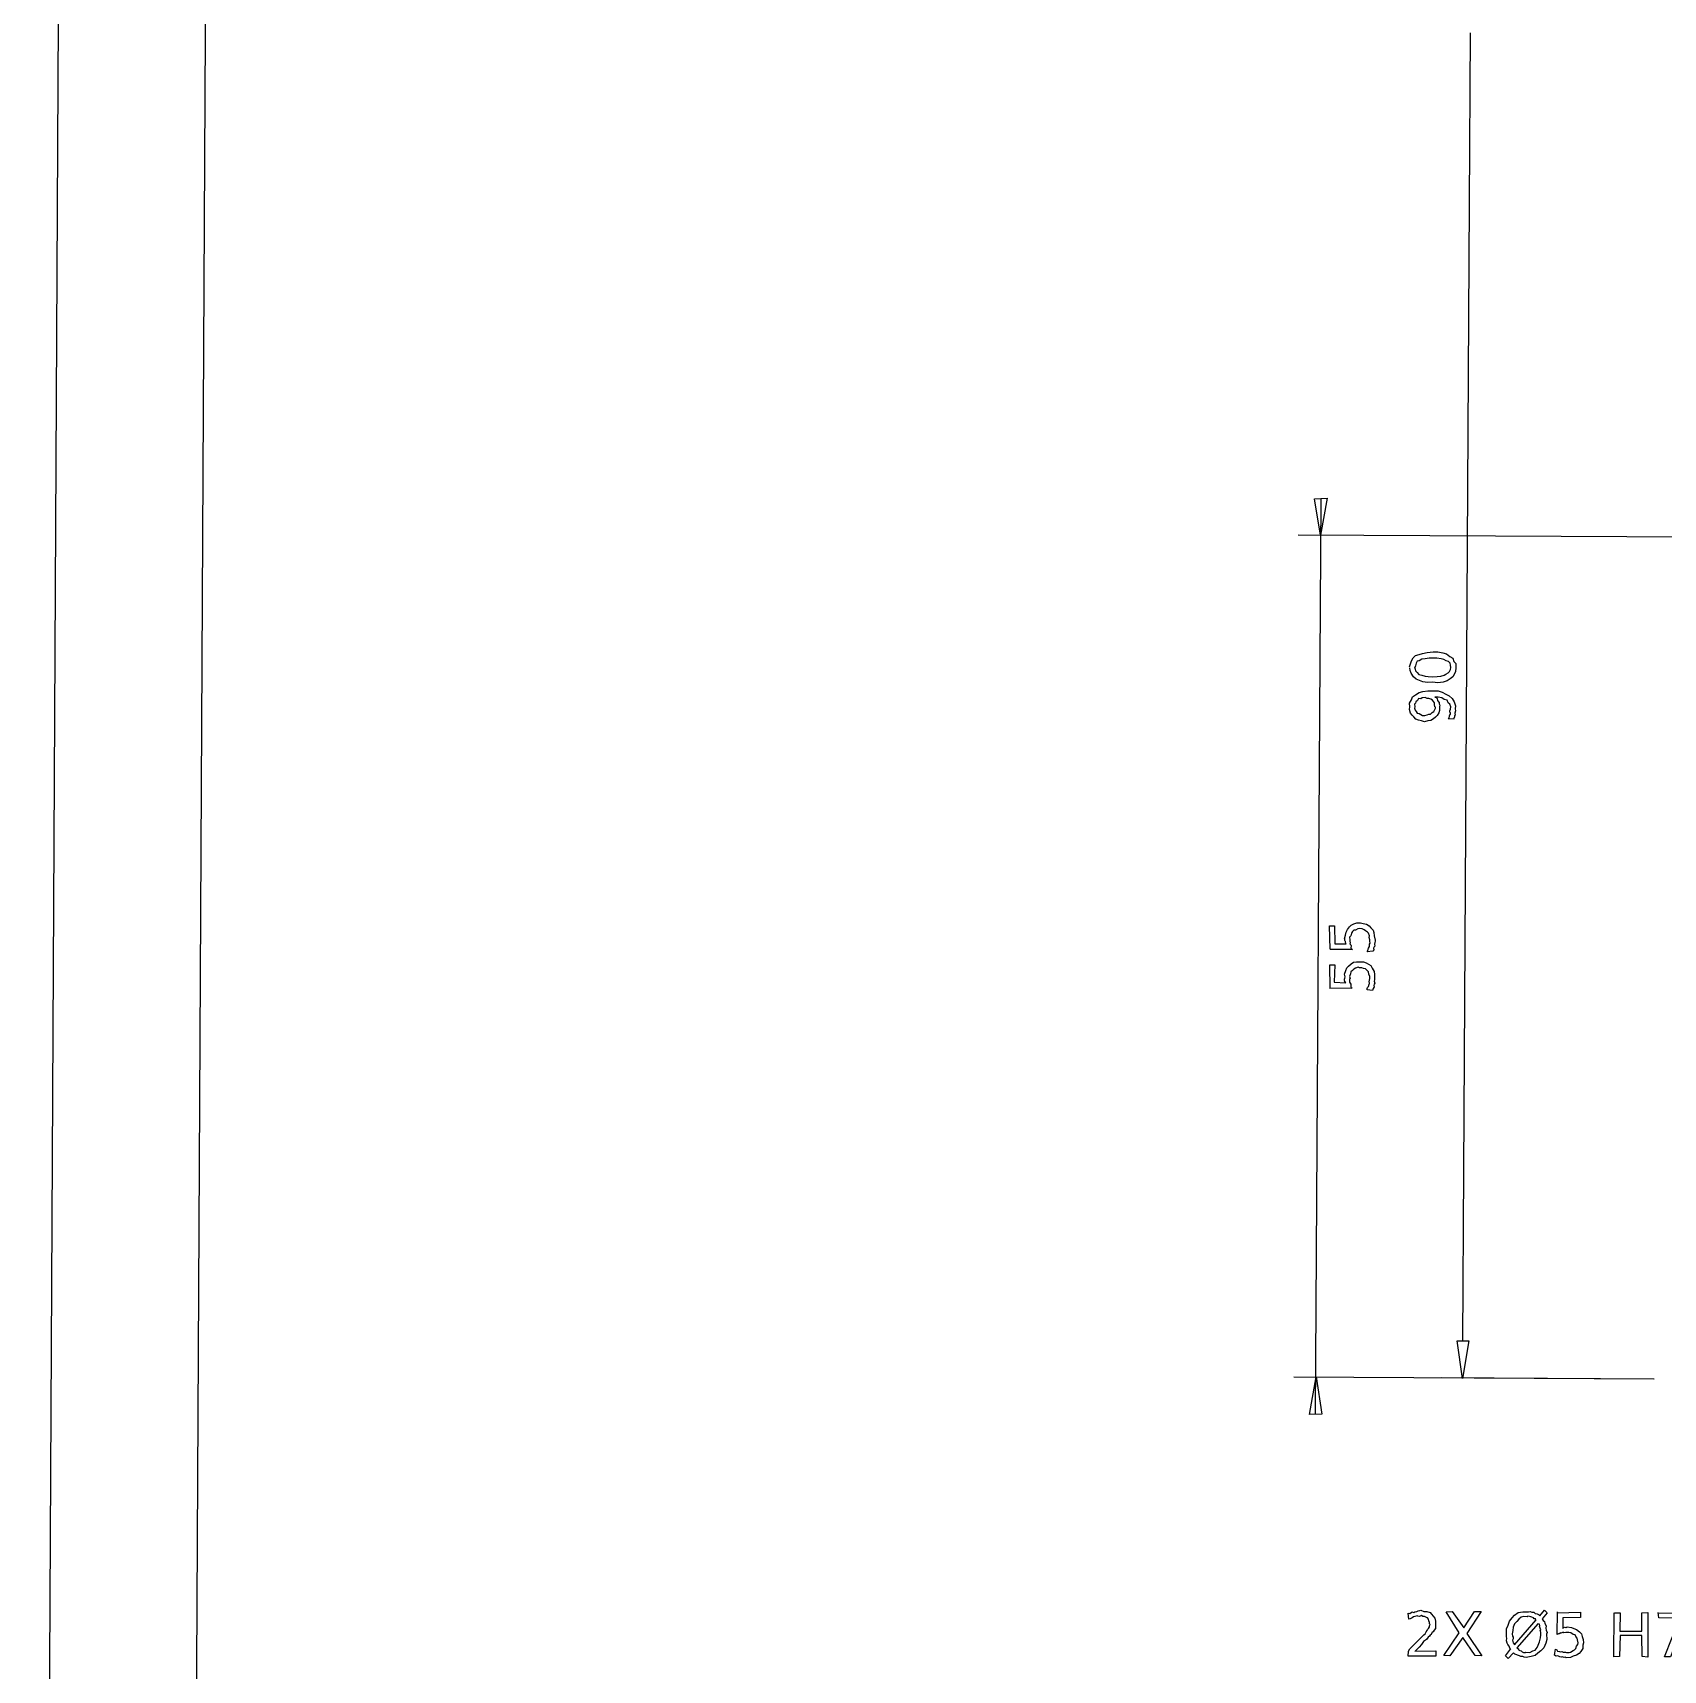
# Model space of a CAD drawing. Header units: millimetres. Extents: x -1 to 541, y -1 to 401.
# Drawn here: x -1.1 to 109.8, y 216.1 to 327.4 of the extents above; entities that cross this region are included whole.
import ezdxf

# ---------------------------------------------------------------- set-up
doc = ezdxf.new("R2010")
doc.units = ezdxf.units.MM

msp = doc.modelspace()

# ---------------------------------------------------------------- linework, layer by layer
for points in [[(-1.07, 1.46), (538.9, -1.43), (541.05, 398.58), (1.04, 401.44)], [(8.97, 11.38), (528.95, 8.65), (531, 388.58), (11, 391.37)], [(86.95, 295.75), (86.51, 293.24), (86.09, 295.72)], [(96.6, 238.45), (96.16, 235.89), (95.81, 238.46)], [(85.76, 233.45), (86.22, 236.01), (86.6, 233.47)]]:
    msp.add_lwpolyline(points, close=True)
for points in [[(96.18, 238.44), (96.7, 327.41)], [(86.54, 295.72), (86.14, 233.48)], [(161.02, 292.85), (84.99, 293.24)], [(92.56, 284.28), (92.63, 284.49), (92.69, 284.7), (92.8, 284.9), (92.96, 285.06), (93.21, 285.14), (93.45, 285.2), (93.77, 285.26), (94.17, 285.3), (94.48, 285.3), (94.83, 285.25), (95.08, 285.17), (95.31, 284.99), (95.5, 284.87), (95.58, 284.66), (95.7, 284.51), (95.71, 284.23), (95.68, 283.97), (95.62, 283.81), (95.5, 283.62), (95.33, 283.47), (95.11, 283.35), (94.84, 283.24), (94.49, 283.2), (94.12, 283.24), (93.78, 283.22), (93.47, 283.26), (93.24, 283.37), (93.01, 283.46), (92.82, 283.61), (92.68, 283.85), (92.6, 284.04), (92.58, 284.23)], [(92.9, 284.27), (92.94, 284.13), (92.97, 284.01), (93.08, 283.9), (93.19, 283.78), (93.4, 283.73), (93.63, 283.65), (93.83, 283.64), (94.13, 283.62), (94.44, 283.63), (94.69, 283.65), (94.91, 283.73), (95.04, 283.8), (95.19, 283.89), (95.29, 283.97), (95.34, 284.12), (95.36, 284.24), (95.35, 284.4), (95.33, 284.54), (95.2, 284.66), (95.05, 284.71), (94.89, 284.78), (94.71, 284.84), (94.42, 284.89), (94.14, 284.89), (93.9, 284.89), (93.63, 284.83), (93.4, 284.82), (93.21, 284.71), (93.08, 284.67), (93.02, 284.53), (92.96, 284.37), (92.93, 284.24)], [(95.59, 280.74), (95.18, 280.76), (95.26, 280.82), (95.28, 280.94), (95.3, 281.04), (95.34, 281.06), (95.35, 281.16), (95.31, 281.21), (95.31, 281.31), (95.34, 281.42), (95.36, 281.57), (95.3, 281.76), (95.19, 281.85), (95.11, 282.02), (94.92, 282.08), (94.76, 282.19), (94.51, 282.22), (94.28, 282.23), (94.37, 282.2), (94.43, 282.13), (94.47, 282.01), (94.52, 281.92), (94.58, 281.89), (94.57, 281.78), (94.62, 281.69), (94.59, 281.59), (94.59, 281.33), (94.55, 281.17), (94.43, 280.98), (94.32, 280.86), (94.19, 280.75), (94.01, 280.65), (93.8, 280.62), (93.59, 280.56), (93.38, 280.61), (93.16, 280.66), (92.98, 280.73), (92.86, 280.9), (92.74, 281.01), (92.62, 281.15), (92.57, 281.39), (92.58, 281.57), (92.57, 281.81), (92.7, 282.05), (92.77, 282.25), (92.97, 282.38), (93.22, 282.54), (93.47, 282.62), (93.81, 282.65), (94.16, 282.65), (94.5, 282.66), (94.78, 282.57), (95.03, 282.43), (95.26, 282.32), (95.46, 282.14), (95.6, 281.92), (95.68, 281.65), (95.66, 281.44), (95.68, 281.3), (95.69, 281.29), (95.65, 281.15), (95.65, 281.12), (95.67, 281.01), (95.63, 280.95), (95.63, 280.88), (95.55, 280.74)], [(94.28, 281.58), (94.26, 281.72), (94.26, 281.85), (94.2, 281.93), (94.13, 282.02), (94.02, 282.09), (93.87, 282.14), (93.76, 282.14), (93.63, 282.2), (93.41, 282.19), (93.33, 282.12), (93.16, 282.13), (93.1, 282), (92.98, 281.92), (92.96, 281.83), (92.91, 281.75), (92.92, 281.56), (92.89, 281.47), (92.94, 281.35), (93.01, 281.25), (93.07, 281.14), (93.22, 281.12), (93.34, 281.04), (93.44, 280.99), (93.61, 280.99), (93.75, 281.02), (93.87, 281.07), (93.98, 281.07), (94.11, 281.18), (94.22, 281.25), (94.24, 281.31), (94.32, 281.48), (94.32, 281.56)], [(87.16, 265.08), (87.12, 266.67), (87.47, 266.67), (87.49, 265.45), (88.25, 265.45), (88.22, 265.5), (88.23, 265.5), (88.2, 265.55), (88.2, 265.61), (88.19, 265.63), (88.16, 265.69), (88.16, 265.77), (88.14, 265.79), (88.21, 266.04), (88.26, 266.25), (88.34, 266.43), (88.47, 266.61), (88.6, 266.73), (88.77, 266.81), (88.97, 266.88), (89.22, 266.89), (89.4, 266.84), (89.64, 266.79), (89.82, 266.67), (89.93, 266.55), (90.09, 266.38), (90.14, 266.22), (90.16, 266), (90.23, 265.71), (90.22, 265.63), (90.2, 265.54), (90.18, 265.42), (90.2, 265.3), (90.15, 265.25), (90.11, 265.16), (90.13, 265.04), (90.06, 264.95), (89.68, 264.92), (89.73, 264.98), (89.74, 265.08), (89.78, 265.17), (89.83, 265.27), (89.83, 265.42), (89.88, 265.5), (89.86, 265.63), (89.87, 265.73), (89.82, 265.88), (89.83, 265.99), (89.78, 266.17), (89.71, 266.25), (89.56, 266.34), (89.48, 266.4), (89.33, 266.47), (89.16, 266.49), (89.04, 266.48), (88.88, 266.39), (88.77, 266.38), (88.68, 266.29), (88.62, 266.18), (88.57, 266), (88.49, 265.91), (88.51, 265.73), (88.5, 265.64), (88.52, 265.53), (88.51, 265.46), (88.57, 265.39), (88.59, 265.31), (88.58, 265.19), (88.59, 265.14), (88.68, 265.06), (87.16, 265.07)], [(87.16, 262.41), (87.15, 264.03), (87.49, 264.03), (87.44, 262.85), (88.23, 262.8), (88.19, 262.87), (88.15, 262.9), (88.16, 262.94), (88.14, 262.97), (88.15, 263.04), (88.15, 263.06), (88.17, 263.12), (88.18, 263.2), (88.14, 263.38), (88.23, 263.64), (88.29, 263.83), (88.42, 263.94), (88.59, 264.09), (88.75, 264.21), (88.96, 264.23), (89.15, 264.23), (89.43, 264.24), (89.62, 264.17), (89.78, 264.07), (89.94, 263.97), (90.01, 263.8), (90.16, 263.57), (90.19, 263.37), (90.17, 263.07), (90.18, 263.01), (90.16, 262.92), (90.2, 262.78), (90.15, 262.71), (90.14, 262.62), (90.15, 262.52), (90.08, 262.41), (90.05, 262.29), (89.68, 262.33), (89.67, 262.42), (89.7, 262.49), (89.77, 262.56), (89.82, 262.7), (89.84, 262.75), (89.81, 262.91), (89.83, 262.97), (89.87, 263.12), (89.87, 263.24), (89.79, 263.38), (89.78, 263.55), (89.69, 263.65), (89.57, 263.75), (89.44, 263.77), (89.32, 263.83), (89.15, 263.83), (89.06, 263.87), (88.88, 263.8), (88.78, 263.74), (88.69, 263.65), (88.58, 263.54), (88.55, 263.42), (88.49, 263.24), (88.52, 263.09), (88.47, 263.04), (88.48, 262.91), (88.48, 262.84), (88.52, 262.78), (88.58, 262.71), (88.56, 262.61), (88.57, 262.51), (88.67, 262.43), (87.14, 262.41)], [(109.2, 235.85), (84.69, 235.98)], [(109.18, 235.84), (94.71, 235.94)], [(92.92, 217.36), (94.35, 217.37), (94.34, 217.01), (92.47, 217.02), (92.49, 217.35), (92.59, 217.51), (92.75, 217.67), (92.88, 217.8), (93.09, 218.02), (93.28, 218.22), (93.41, 218.36), (93.54, 218.46), (93.62, 218.52), (93.7, 218.66), (93.76, 218.75), (93.79, 218.82), (93.86, 218.9), (93.92, 219), (93.91, 219.08), (93.96, 219.16), (93.92, 219.22), (93.92, 219.3), (93.87, 219.42), (93.84, 219.53), (93.79, 219.63), (93.72, 219.64), (93.58, 219.72), (93.46, 219.72), (93.37, 219.78), (93.23, 219.72), (93.13, 219.73), (93.08, 219.75), (92.93, 219.7), (92.83, 219.68), (92.73, 219.62), (92.6, 219.56), (92.51, 219.52), (92.47, 219.93), (92.58, 219.92), (92.75, 220.02), (92.85, 219.99), (92.92, 220.03), (93.06, 220.04), (93.14, 220.1), (93.26, 220.11), (93.34, 220.13), (93.53, 220.05), (93.74, 220.06), (93.96, 219.99), (94.06, 219.86), (94.17, 219.74), (94.29, 219.6), (94.33, 219.4), (94.33, 219.25), (94.33, 219.17), (94.32, 219.06), (94.32, 218.99), (94.32, 218.89), (94.23, 218.79), (94.16, 218.67), (94.09, 218.62), (94, 218.47), (93.98, 218.48), (93.91, 218.37), (93.83, 218.3), (93.72, 218.15), (93.52, 218.02), (93.38, 217.81), (93.21, 217.62), (92.97, 217.38)], [(95.06, 220.02), (95.46, 220.05), (96.25, 218.94), (96.97, 220.05), (97.43, 220.04), (96.45, 218.56), (97.47, 217.04), (97.03, 217.05), (96.18, 218.28), (95.3, 217.04), (94.89, 217.05), (95.94, 218.61), (95.05, 220.02)], [(99.46, 217.46), (99.39, 217.56), (99.34, 217.7), (99.25, 217.81), (99.19, 217.9), (99.15, 218.05), (99.18, 218.23), (99.15, 218.33), (99.15, 218.49), (99.15, 218.86), (99.26, 219.13), (99.37, 219.4), (99.55, 219.61), (99.69, 219.8), (99.94, 219.99), (100.27, 220.02), (100.52, 220.02), (100.65, 220.02), (100.76, 220.05), (100.88, 220), (101.02, 220), (101.11, 219.91), (101.24, 219.89), (101.34, 219.85), (101.43, 219.75), (101.73, 220.14), (101.93, 219.95), (101.57, 219.54), (101.66, 219.44), (101.74, 219.36), (101.77, 219.23), (101.85, 219.07), (101.83, 218.92), (101.86, 218.77), (101.92, 218.63), (101.88, 218.51), (101.89, 218.15), (101.83, 217.89), (101.69, 217.57), (101.5, 217.38), (101.29, 217.21), (101.1, 217.06), (100.83, 216.99), (100.5, 216.92), (100.36, 216.94), (100.26, 216.98), (100.12, 217), (100.04, 217.03), (99.9, 217.09), (99.86, 217.11), (99.72, 217.15), (99.64, 217.24), (99.28, 216.86), (99.09, 217.04), (99.43, 217.48)], [(101.14, 219.48), (101.12, 219.55), (101.04, 219.56), (101, 219.61), (100.87, 219.67), (100.81, 219.68), (100.72, 219.7), (100.6, 219.74), (100.55, 219.69), (100.32, 219.71), (100.16, 219.66), (99.99, 219.53), (99.85, 219.38), (99.71, 219.22), (99.61, 218.98), (99.58, 218.76), (99.54, 218.52), (99.56, 218.38), (99.61, 218.3), (99.61, 218.2), (99.57, 218.09), (99.59, 218.01), (99.61, 217.92), (99.69, 217.8), (99.71, 217.78), (101.17, 219.48)], [(102.6, 219.96), (104.19, 220.01), (104.19, 219.64), (102.98, 219.62), (102.98, 218.9), (103.01, 218.93), (103.04, 218.96), (103.09, 218.98), (103.14, 218.97), (103.21, 218.99), (103.21, 218.93), (103.26, 218.99), (103.29, 219.01), (103.58, 218.97), (103.74, 218.9), (103.92, 218.82), (104.12, 218.66), (104.26, 218.52), (104.3, 218.34), (104.36, 218.14), (104.39, 217.92), (104.34, 217.75), (104.35, 217.53), (104.22, 217.33), (104.09, 217.2), (103.92, 217.07), (103.7, 217.02), (103.51, 216.92), (103.21, 216.9), (103.16, 216.94), (103.08, 216.91), (102.94, 216.96), (102.88, 216.94), (102.78, 216.97), (102.65, 217.03), (102.54, 217.02), (102.42, 217.07), (102.48, 217.48), (102.57, 217.45), (102.63, 217.35), (102.76, 217.32), (102.8, 217.31), (102.92, 217.33), (103, 217.28), (103.16, 217.28), (103.23, 217.27), (103.42, 217.25), (103.51, 217.28), (103.68, 217.4), (103.78, 217.45), (103.88, 217.54), (103.91, 217.69), (104.01, 217.8), (104.02, 217.92), (103.99, 218.13), (103.95, 218.23), (103.87, 218.35), (103.82, 218.47), (103.7, 218.49), (103.53, 218.61), (103.4, 218.63), (103.22, 218.63), (103.18, 218.62), (103.05, 218.61), (103, 218.64), (102.88, 218.57), (102.85, 218.6), (102.74, 218.52), (102.69, 218.52), (102.59, 218.49), (102.62, 220.02)], [(106.5, 219.97), (106.88, 219.95), (106.87, 218.71), (108.36, 218.71), (108.36, 219.97), (108.76, 219.99), (108.77, 216.95), (108.38, 216.99), (108.36, 218.41), (106.89, 218.42), (106.85, 216.99), (106.46, 216.96), (106.47, 219.97)], [(109.48, 219.93), (111.47, 219.95), (111.42, 219.79), (110.3, 216.97), (109.91, 216.96), (110.95, 219.6), (109.52, 219.61), (109.48, 219.99)], [(101.3, 219.24), (99.86, 217.57), (99.97, 217.51), (99.98, 217.45), (100.07, 217.39), (100.15, 217.37), (100.22, 217.31), (100.31, 217.26), (100.44, 217.27), (100.48, 217.28), (100.74, 217.27), (100.94, 217.37), (101.1, 217.43), (101.24, 217.6), (101.32, 217.75), (101.4, 217.98), (101.47, 218.25), (101.48, 218.47), (101.48, 218.64), (101.45, 218.74), (101.48, 218.8), (101.45, 218.92), (101.41, 219.02), (101.43, 219.07), (101.39, 219.18), (101.35, 219.22)]]:
    msp.add_lwpolyline(points)

doc.saveas('drawing.dxf')
